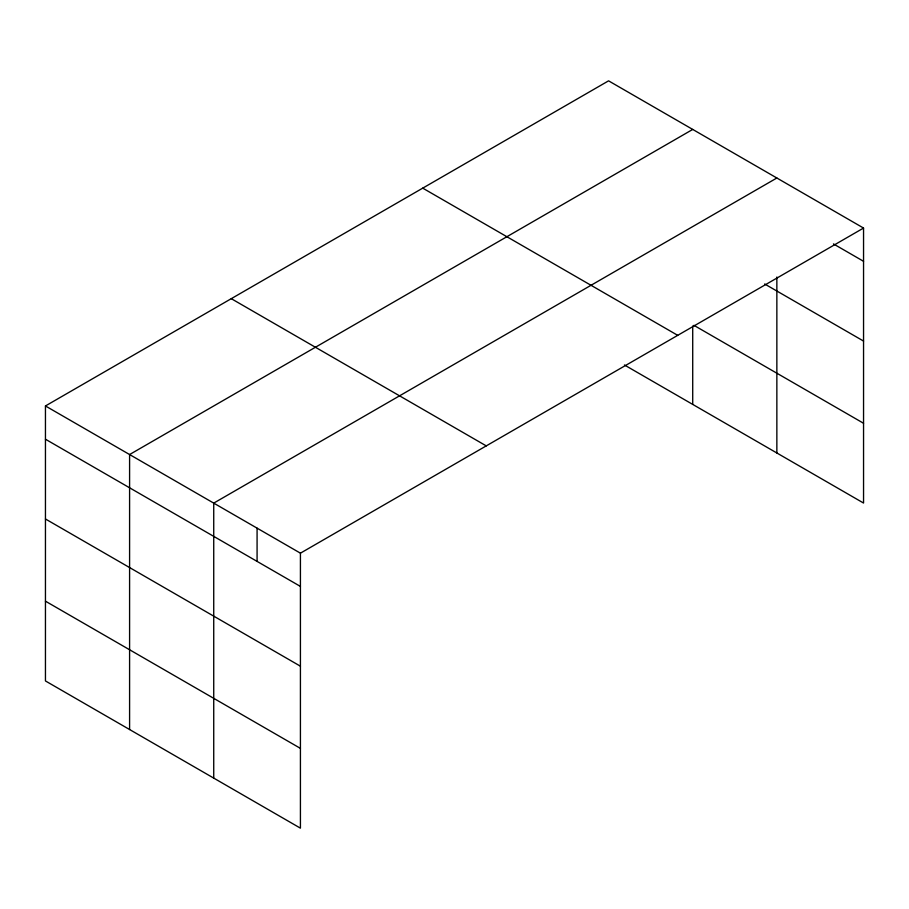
<?xml version="1.0" encoding="UTF-8"?>
<svg xmlns="http://www.w3.org/2000/svg" width="909" height="909" viewBox="0 0 909 909"><rect width="100%" height="100%" fill="white"/><g stroke="black" fill="none" stroke-linecap="round" stroke-linejoin="round"><path stroke-width="1.36" d="M776.854 277.029L776.854 452.989M624.426 364.975L863.55 503.041L863.55 228.057L608.576 80.844L45.45 405.959L45.45 680.943L300.424 828.156L300.424 553.172L45.45 405.959M692.715 129.43L129.589 454.545L129.589 729.529M776.854 178.005L213.729 503.12L213.729 778.104M300.424 553.172L863.55 228.057M833.451 243.919L863.55 261.303M764.662 283.983L863.55 341.068M693.942 325.342L863.55 423.264M422.742 188.14L677.716 335.341M231.284 298.675L486.258 445.887M45.45 439.217L300.424 586.419M45.45 518.982L300.424 666.195M45.45 601.179L300.424 748.38M692.715 326.036L692.715 404.403M257.077 528.152L257.077 561.398"/></g></svg>
